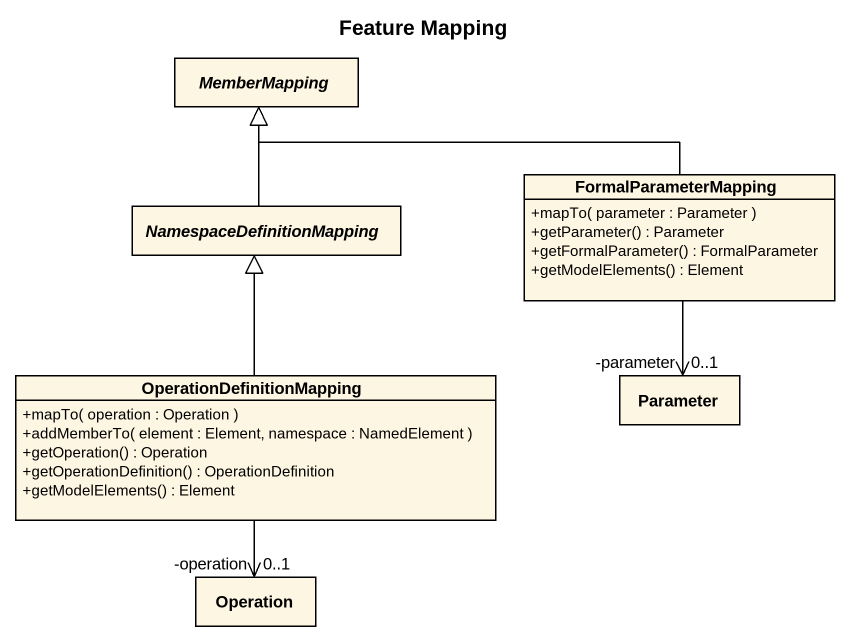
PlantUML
@startuml
title Feature Mapping
hide circle
hide empty members
skinparam classAttributeIconSize 0
abstract class MemberMapping
abstract class NamespaceDefinitionMapping
class FormalParameterMapping {
  +mapTo( parameter : Parameter )
  +getParameter() : Parameter
  +getFormalParameter() : FormalParameter
  +getModelElements() : Element
}
class OperationDefinitionMapping {
  +mapTo( operation : Operation )
  +addMemberTo( element : Element, namespace : NamedElement )
  +getOperation() : Operation
  +getOperationDefinition() : OperationDefinition
  +getModelElements() : Element
}
class Parameter
class Operation
NamespaceDefinitionMapping -up-|> MemberMapping
FormalParameterMapping -left-|> MemberMapping
FormalParameterMapping --> "-parameter\n0..1" Parameter
OperationDefinitionMapping -up-|> NamespaceDefinitionMapping
OperationDefinitionMapping --> "-operation\n0..1" Operation
@enduml
